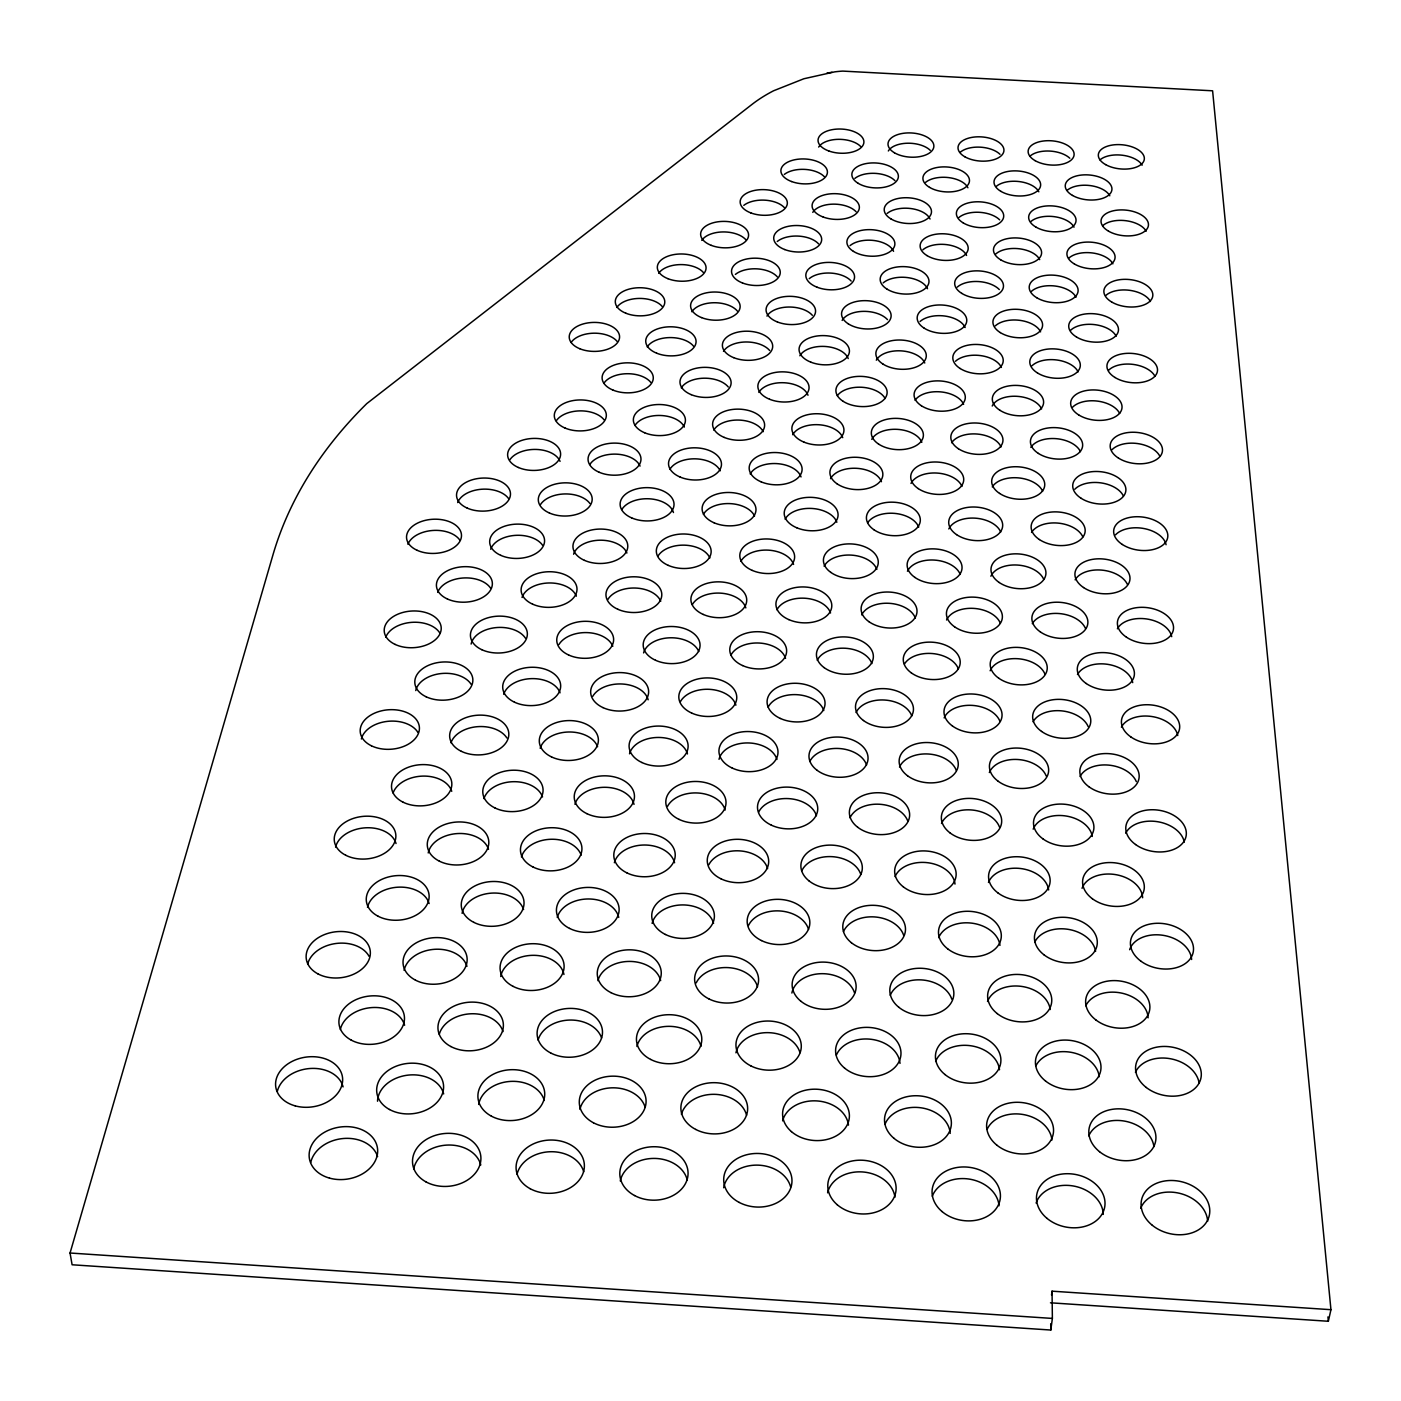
<?xml version="1.0" encoding="UTF-8"?>
<svg xmlns="http://www.w3.org/2000/svg" width="1401" height="1401" viewBox="0 0 1401 1401"><rect width="100%" height="100%" fill="white"/><g stroke="black" fill="none" stroke-linecap="round" stroke-linejoin="round"><path stroke-width="1.5" d="M1051.521 1295.049L1052.046 1291.179L1330.95 1309.69L1328.341 1321.266L1050.47 1302.807M1330.95 1309.69L1212.601 90.802L842.772 71.101A64.639 33.449 2.8 0 0 834.646 71.871L803.876 78.754L773.597 90.767A186.315 98.963 3.4 0 0 752.162 104.287L366.764 403.611A693.39 447.567 5 0 0 272.915 555.024L70.05 1253.019L72.099 1264.77L1050.803 1330.039L1052.379 1318.429L1052.046 1291.179M826.87 73.185L832.019 72.239M70.05 1253.019L1052.379 1318.429M1327.938 1316.905L1328.341 1321.266M1050.732 1323.752L1050.803 1330.039M987.53 1001.47A32.135 23.554 8.1 0 1 1021.101 986.339A32.135 23.554 8.1 0 1 1050.207 1009.526M1034.884 941.84A31.523 22.591 8.6 0 1 1068.087 929.318A31.523 22.591 8.6 0 1 1095.582 951.437M1082.045 888.322A30.962 21.68 9.1 0 1 1115.143 874.539A30.962 21.68 9.1 0 1 1142.638 897.761M885.029 1124.215A33.414 25.673 6.6 0 1 920.965 1107.788A33.414 25.673 6.6 0 1 950.193 1133.409M935.623 1061.45A32.748 24.588 7.4 0 1 970.175 1045.671A32.748 24.588 7.4 0 1 999.508 1069.786M987.162 1129.241A33.554 25.638 9.2 0 1 1022.975 1114.478A33.554 25.638 9.2 0 1 1051.958 1140.029M827.606 1192.811A34.097 26.829 5.5 0 1 862.368 1171.937A34.097 26.829 5.5 0 1 894.959 1197.225M1035.899 1065.863A32.906 24.535 9.7 0 1 1070.854 1052.274A32.906 24.535 9.7 0 1 1099.242 1076.756M1125.703 833.192A30.419 20.84 9.4 0 1 1157.244 821.651A30.419 20.84 9.4 0 1 1184.3 842.176M1135.423 1072.273A33.099 24.465 11.9 0 1 1169.94 1058.648A33.099 24.465 11.9 0 1 1199.133 1083.183M1129.626 949.703A31.698 22.539 10.5 0 1 1163.163 935.325A31.698 22.539 10.5 0 1 1191.621 959.492M1085.775 1005.778A32.293 23.502 10.2 0 1 1120.818 992.941A32.293 23.502 10.2 0 1 1148.12 1017.827M1088.787 1135.843A33.729 25.551 11.7 0 1 1124.11 1121.028A33.729 25.551 11.7 0 1 1153.916 1146.648M1140.712 1208.222A34.64 26.619 13.8 0 1 1177.681 1192.899A34.64 26.619 13.8 0 1 1207.662 1221.252M932.295 1196.226A34.219 26.794 8.4 0 1 968.756 1179.012A34.219 26.794 8.4 0 1 999.036 1205.806M1036.11 1203.039A34.412 26.724 11.2 0 1 1073.113 1185.947A34.412 26.724 11.2 0 1 1103.287 1214.404M620.275 1180.955A34.009 26.724 -0.6 0 1 653.514 1158.417A34.009 26.724 -0.6 0 1 687.296 1180.167M681.411 1114.268A33.274 25.621 1.2 0 1 714.212 1094.321A33.274 25.621 1.2 0 1 746.575 1115.214M636.93 1046.459A32.573 24.517 0.1 0 1 668.89 1026.338A32.573 24.517 0.1 0 1 700.99 1046.354M696.209 982.889A31.89 23.537 1.5 0 1 728.52 967.636A31.89 23.537 1.5 0 1 757.538 986.812M579.944 1109.364A33.291 25.551 -1.5 0 1 611.659 1087.841A33.291 25.551 -1.5 0 1 645.09 1107.035M843.472 931.612A31.312 22.644 4.6 0 1 874.382 916.919A31.312 22.644 4.6 0 1 903.715 935.43M791.88 993.046A31.925 23.572 3.7 0 1 822.159 973.677A31.925 23.572 3.7 0 1 854.575 992.994M895.064 876.588A30.734 21.751 5.5 0 1 927.76 862.718A30.734 21.751 5.5 0 1 955.009 884.084M735.945 1052.834A32.591 24.57 2.5 0 1 767.24 1032.642A32.591 24.57 2.5 0 1 799.989 1052.729M890.248 995.27A32.013 23.589 5.9 0 1 921.543 979.912A32.013 23.589 5.9 0 1 951.804 999.193M938.688 937.637A31.4 22.626 6.7 0 1 971.839 923.154A31.4 22.626 6.7 0 1 999.964 945.395M836.379 1055.076A32.643 24.588 5 0 1 871.457 1039.332A32.643 24.588 5 0 1 900.002 1063.394M988.476 882.455A30.822 21.733 7.3 0 1 1020.699 868.532A30.822 21.733 7.3 0 1 1048.649 889.968M723.669 1187.75A34.027 26.794 2.4 0 1 756.172 1165.124A34.027 26.794 2.4 0 1 790.654 1186.945M782.634 1120.853A33.309 25.673 3.9 0 1 816.958 1100.923A33.309 25.673 3.9 0 1 848.481 1125.126M948.81 528.93A26.987 16.742 5 0 1 974.956 518.142A26.987 16.742 5 0 1 1000.717 532.012M990.892 576.231A27.495 17.337 5.8 0 1 1017.284 565.041A27.495 17.337 5.8 0 1 1043.763 579.401M1031.556 532.45A27.057 16.742 6.2 0 1 1057.79 523.081A27.057 16.742 6.2 0 1 1082.85 536.898M1074.812 489.229A26.619 16.164 6.6 0 1 1100.871 482.872A26.619 16.164 6.6 0 1 1123.392 495.989M740.936 561.258A27.355 17.32 2.1 0 1 768.466 550.155A27.355 17.32 2.1 0 1 793.579 564.41M824.121 566.249A27.39 17.337 3.3 0 1 851.283 555.111A27.39 17.337 3.3 0 1 876.833 569.401M692.304 604.654A27.845 17.933 1.3 0 1 720.552 593.148A27.845 17.933 1.3 0 1 745.84 607.894M907.445 571.24A27.425 17.355 4.6 0 1 934.222 560.067A27.425 17.355 4.6 0 1 960.228 574.392M1115.546 534.814A27.144 16.724 7.3 0 1 1144.284 528.597A27.144 16.724 7.3 0 1 1166.07 544.726M946.568 619.995A27.967 17.985 5.3 0 1 973.642 608.384A27.967 17.985 5.3 0 1 1000.349 623.235M1075.127 579.839A27.582 17.32 7 0 1 1101.676 570.102A27.582 17.32 7 0 1 1127.402 584.41M776.925 609.768A27.862 17.968 2.7 0 1 804.787 598.227A27.862 17.968 2.7 0 1 830.548 612.99M861.685 614.881A27.897 17.985 4 0 1 889.145 603.306A27.897 17.985 4 0 1 915.378 618.121M607.806 599.558A27.845 17.898 0 0 1 635.231 588.035A27.845 17.898 0 0 1 660.747 601.274M522.03 597.474A27.862 17.845 -1.3 0 1 548.824 582.974A27.862 17.845 -1.3 0 1 576.336 596.178M558.911 644.565A28.37 18.528 -0.8 0 1 587.054 632.604A28.37 18.528 -0.8 0 1 612.797 646.299M1032.292 623.673A28.055 17.968 6.6 0 1 1059.489 613.568A28.055 17.968 6.6 0 1 1085.442 628.366M871.772 439.354A26.006 15.621 3.7 0 1 897.34 429.354A26.006 15.621 3.7 0 1 921.84 442.296M713.792 430.089A25.954 15.604 1.6 0 1 738.922 420.072A25.954 15.604 1.6 0 1 763.177 431.683M992.223 406.01A25.656 15.113 5.2 0 1 1016.881 396.308A25.656 15.113 5.2 0 1 1041.591 408.899M915.046 400.266A25.603 15.113 4.2 0 1 940.421 391.86A25.603 15.113 4.2 0 1 963.608 404.346M750.2 473.941A26.409 16.147 2.1 0 1 776.749 463.608A26.409 16.147 2.1 0 1 801.039 476.935M830.548 478.687A26.444 16.164 3.3 0 1 856.747 468.319A26.444 16.164 3.3 0 1 881.457 481.699M703.425 514.325A26.864 16.707 1.5 0 1 729.466 503.589A26.864 16.707 1.5 0 1 754.544 515.988M792.721 434.713A25.971 15.621 2.7 0 1 818.639 424.731A25.971 15.621 2.7 0 1 842.737 437.655M911 483.433A26.479 16.182 4.4 0 1 936.849 473.048A26.479 16.182 4.4 0 1 961.979 486.445M785.103 519.193A26.882 16.724 2.7 0 1 811.95 508.458A26.882 16.724 2.7 0 1 836.852 522.258M867.674 522.713A26.917 16.742 3.9 0 1 894.556 513.379A26.917 16.742 3.9 0 1 918.723 527.126M992.276 486.9A26.549 16.164 5.5 0 1 1018.229 477.864A26.549 16.164 5.5 0 1 1042.624 491.208M1112.026 449.703A26.216 15.604 6.9 0 1 1137.542 443.557A26.216 15.604 6.9 0 1 1159.87 456.271M1030.856 447.409A26.129 15.621 5.8 0 1 1056.231 438.671A26.129 15.621 5.8 0 1 1080.416 451.612M629.522 753.808A29.439 20.034 0.2 0 1 658.488 737.451A29.439 20.034 0.2 0 1 687.453 753.931M540.173 748.292A29.456 19.964 -1.3 0 1 568.386 732.005A29.456 19.964 -1.3 0 1 597.597 746.733M415.747 690.57A28.983 19.106 -3.2 0 1 440.877 673.583A28.983 19.106 -3.2 0 1 471.156 684.336M471.121 644.057A28.405 18.458 -2.2 0 1 495.446 627.666A28.405 18.458 -2.2 0 1 525.375 638.068M503.695 694.266A28.931 19.194 -1.8 0 1 531.609 678.627A28.931 19.194 -1.8 0 1 560.067 692.812M393.086 792.966A30.139 20.612 -4.1 0 1 422.752 776.101A30.139 20.612 -4.1 0 1 451.735 791.32M361.37 739.01A29.579 19.789 -4.3 0 1 387.341 721.375A29.579 19.789 -4.3 0 1 417.988 732.513M483.94 798.623A30.069 20.7 -2.5 0 1 513.046 781.705A30.069 20.7 -2.5 0 1 542.537 796.959M809.831 761.479A29.491 20.104 3.5 0 1 839.111 748.502A29.491 20.104 3.5 0 1 866.571 764.981M450.964 742.793A29.509 19.894 -2.9 0 1 477.146 726.699A29.509 19.894 -2.9 0 1 506.882 737.977M667.454 806.451A30.016 20.84 0.9 0 1 698.031 793.001A30.016 20.84 0.9 0 1 725.158 810.041M719.028 759.324A29.456 20.069 1.8 0 1 747.451 742.933A29.456 20.069 1.8 0 1 776.925 759.447M574.953 804.279A30.034 20.787 -0.8 0 1 604.812 787.292A30.034 20.787 -0.8 0 1 634.023 804.367M521.452 856.904A30.647 21.575 -2 0 1 550.908 839.269A30.647 21.575 -2 0 1 581.187 855.135M428.216 852.946A30.717 21.488 -3.8 0 1 457.426 833.56A30.717 21.488 -3.8 0 1 488.529 849.321M758.659 812.107A30.034 20.875 2.6 0 1 788.781 798.623A30.034 20.875 2.6 0 1 816.468 815.715M708.731 864.925A30.629 21.698 1.7 0 1 739.693 850.88A30.629 21.698 1.7 0 1 767.625 868.602M990.139 670.764A28.528 18.651 6.2 0 1 1017.511 658.698A28.528 18.651 6.2 0 1 1044.971 674.109M904.433 664.021A28.44 18.651 4.8 0 1 932.628 653.567A28.44 18.651 4.8 0 1 958.354 668.837M643.584 652.919A28.353 18.581 0.6 0 1 670.168 637.788A28.353 18.581 0.6 0 1 698.801 651.535M730.989 655.02A28.37 18.616 2 0 1 759.587 643.059A28.37 18.616 2 0 1 785.558 658.347M856.064 712.531A28.948 19.351 4.2 0 1 884.591 700.027A28.948 19.351 4.2 0 1 911.788 715.929M899.512 767.012A29.544 20.104 5.1 0 1 928.373 754.001A29.544 20.104 5.1 0 1 956.34 770.515M817.238 660.274A28.388 18.651 3.4 0 1 845.416 648.26A28.388 18.651 3.4 0 1 871.895 663.584M680.343 701.761A28.896 19.316 1.1 0 1 709.712 689.345A28.896 19.316 1.1 0 1 735.893 705.176M944.134 717.907A29.018 19.351 5.7 0 1 972.241 705.386A29.018 19.351 5.7 0 1 999.946 721.322M768.133 707.137A28.913 19.334 2.6 0 1 797.081 694.686A28.913 19.334 2.6 0 1 823.77 710.552M385.748 637.245A28.458 18.388 -3.5 0 1 411.351 622.377A28.458 18.388 -3.5 0 1 439.739 632.867M592.693 696.402A28.896 19.264 -0.4 0 1 622.482 684.021A28.896 19.264 -0.4 0 1 648.155 699.8M517.057 1174.196A34.062 26.619 -3.5 0 1 549.928 1151.745A34.062 26.619 -3.5 0 1 583.709 1171.726M377.517 1101.221A33.466 25.271 -6.5 0 1 408.181 1075.11A33.466 25.271 -6.5 0 1 443.662 1093.953M1117.385 628.804A28.143 17.95 7.9 0 1 1146.683 618.962A28.143 17.95 7.9 0 1 1171.709 636.667M478.687 1104.443A33.344 25.428 -4.1 0 1 510.384 1081.414A33.344 25.428 -4.1 0 1 544.288 1100.486M277.328 1091.361A33.606 25.095 -8.7 0 1 310.164 1068.49A33.606 25.095 -8.7 0 1 343.087 1086.913M413.645 1169.152A34.167 26.461 -6.2 0 1 446.534 1145.107A34.167 26.461 -6.2 0 1 480.788 1164.967M1121.395 727.154A29.228 19.316 8.6 0 1 1151.762 716.506A29.228 19.316 8.6 0 1 1177.768 735.543M1033.097 721.76A29.123 19.334 7.1 0 1 1061.293 710.832A29.123 19.334 7.1 0 1 1088.244 726.734M1080.048 776.487A29.754 20.069 8.2 0 1 1108.594 765.104A29.754 20.069 8.2 0 1 1136.334 781.618M1077.492 674.529A28.633 18.616 7.6 0 1 1107.473 664.302A28.633 18.616 7.6 0 1 1132.708 682.637M941.525 823.49A30.157 20.892 6.1 0 1 970.735 809.901A30.157 20.892 6.1 0 1 999.508 827.08M989.334 772.546A29.631 20.104 6.7 0 1 1017.756 759.5A29.631 20.104 6.7 0 1 1046.267 776.066M1033.185 829.182A30.279 20.875 7.8 0 1 1064.567 815.802A30.279 20.875 7.8 0 1 1092.272 836.45M748.414 925.606A31.26 22.609 2.6 0 1 779.814 910.948A31.26 22.609 2.6 0 1 808.552 929.406M801.81 870.757A30.664 21.733 3.6 0 1 832.317 856.676A30.664 21.733 3.6 0 1 860.809 874.452M850.022 817.799A30.086 20.892 4.4 0 1 879.688 804.262A30.086 20.892 4.4 0 1 907.901 821.389M557.265 917.41A31.26 22.504 -1.5 0 1 588.438 898.969A31.26 22.504 -1.5 0 1 618.734 917.41M462.102 913.347A31.312 22.398 -3.4 0 1 491.646 893.12A31.312 22.398 -3.4 0 1 523.571 909.529M614.356 862.736A30.612 21.645 -0.2 0 1 644.548 845.013A30.612 21.645 -0.2 0 1 674.582 862.771M652.113 923.399A31.242 22.574 0.5 0 1 682.69 904.923A31.242 22.574 0.5 0 1 713.564 923.399M597.929 980.665A31.89 23.484 -0.7 0 1 629.469 961.419A31.89 23.484 -0.7 0 1 660.659 980.63M538.089 1040.102A32.591 24.43 -2.3 0 1 569.279 1020.068A32.591 24.43 -2.3 0 1 601.589 1037.931M335.575 847.132A30.804 21.365 -5.4 0 1 365.416 827.816A30.804 21.365 -5.4 0 1 396.028 843.525M367.5 907.358A31.4 22.276 -5.2 0 1 397.726 887.201A31.4 22.276 -5.2 0 1 429.126 903.557M404.101 970.35A32.013 23.274 -4.9 0 1 434.678 949.3A32.013 23.274 -4.9 0 1 466.953 966.34M307.66 964.203A32.135 23.116 -6.8 0 1 336.135 943.468A32.135 23.116 -6.8 0 1 369.128 956.41M340.338 1029.49A32.783 24.167 -6.7 0 1 372.018 1007.564A32.783 24.167 -6.7 0 1 404.609 1025.269M500.735 976.515A31.943 23.379 -2.9 0 1 531.995 955.342A31.943 23.379 -2.9 0 1 563.955 974.466M310.759 1162.392A34.325 26.269 -8.7 0 1 343.315 1138.505A34.325 26.269 -8.7 0 1 377.605 1156.578M439.266 1034.271A32.678 24.307 -4.6 0 1 470.911 1013.781A32.678 24.307 -4.6 0 1 503.012 1031.591M603.831 383.349A25.533 15.043 0.2 0 1 626.772 373.717A25.533 15.043 0.2 0 1 650.852 382.473M681.289 387.867A25.516 15.061 1.2 0 1 703.915 378.2A25.516 15.061 1.2 0 1 728.257 386.974M758.852 392.403A25.533 15.096 2.2 0 1 784.49 382.771A25.533 15.096 2.2 0 1 808.009 395.257M1072.693 407.078A25.726 15.113 6.2 0 1 1097.894 401.159A25.726 15.113 6.2 0 1 1119.662 413.453M951.629 442.751A26.059 15.639 4.8 0 1 977.285 434.047A26.059 15.639 4.8 0 1 1001.067 446.954M634.968 425.449A25.954 15.569 0.6 0 1 660.449 415.484A25.954 15.569 0.6 0 1 684.336 427.06M556.267 420.825A25.971 15.516 -0.5 0 1 579.804 410.878A25.971 15.516 -0.5 0 1 604.111 419.897M589.874 464.467A26.409 16.076 -0.1 0 1 615.967 454.134A26.409 16.076 -0.1 0 1 640.064 466.095M509.894 459.738A26.426 16.041 -1.2 0 1 536.338 449.441A26.426 16.041 -1.2 0 1 560.05 461.367M669.976 469.195A26.409 16.129 1 0 1 695.737 458.845A26.409 16.129 1 0 1 720.202 470.824M621.869 509.474A26.864 16.672 0.3 0 1 649.434 498.809A26.864 16.672 0.3 0 1 673.461 512.538M540.436 504.623A26.882 16.619 -0.8 0 1 564.866 493.94A26.882 16.619 -0.8 0 1 589.961 503.554M573.604 554.218A27.355 17.25 -0.4 0 1 599.646 540.208A27.355 17.25 -0.4 0 1 626.912 553.01M657.875 556.285A27.337 17.285 0.8 0 1 684.599 545.164A27.337 17.285 0.8 0 1 709.887 557.966M457.689 502.574A26.917 16.567 -1.9 0 1 481.559 489.247A26.917 16.567 -1.9 0 1 508.703 498.738M490.7 549.245A27.372 17.18 -1.6 0 1 514.815 535.41A27.372 17.18 -1.6 0 1 542.572 545.234M437.707 592.378A27.897 17.775 -2.5 0 1 462.558 578.035A27.897 17.775 -2.5 0 1 490.613 588.192M407.919 544.288A27.425 17.11 -2.8 0 1 432.489 530.489A27.425 17.11 -2.8 0 1 459.948 540.278M837.29 395.73A25.568 15.113 3.2 0 1 861.843 387.271A25.568 15.113 3.2 0 1 885.152 398.514M1108.716 370.144A25.341 14.605 6.5 0 1 1133.409 364.435A25.341 14.605 6.5 0 1 1155.002 376.361M1032.047 365.714A25.271 14.623 5.5 0 1 1056.932 360.004A25.271 14.623 5.5 0 1 1078.14 371.895M1070.714 330.198A24.885 14.15 5.9 0 1 1095.109 324.682A24.885 14.15 5.9 0 1 1116.159 336.222M1105.634 295.629A24.535 13.695 6.1 0 1 1129.556 290.305A24.535 13.695 6.1 0 1 1150.431 301.513M1031.381 291.39A24.465 13.712 5.3 0 1 1055.496 286.067A24.465 13.712 5.3 0 1 1076.021 297.24M1068.858 258.117A24.115 13.292 5.6 0 1 1092.5 252.968A24.115 13.292 5.6 0 1 1112.884 263.826M995.813 253.949A24.045 13.292 4.8 0 1 1019.648 248.818A24.045 13.292 4.8 0 1 1039.682 259.64M957.233 287.135A24.412 13.712 4.4 0 1 999.298 289.552M995.323 325.855A24.833 14.168 5 0 1 1019.91 320.356A24.833 14.168 5 0 1 1040.593 331.862M955.482 361.265A25.2 14.623 4.6 0 1 980.577 355.591A25.2 14.623 4.6 0 1 1001.4 367.447M876.308 360.197A25.165 14.623 3.6 0 1 901.036 350.863A25.165 14.623 3.6 0 1 924.765 362.999M920.037 321.512A24.78 14.168 4.1 0 1 944.817 316.031A24.78 14.168 4.1 0 1 965.131 327.519M799.848 355.766A25.13 14.605 2.7 0 1 824.891 346.45A25.13 14.605 2.7 0 1 848.218 358.568M842.141 320.426A24.745 14.15 3.2 0 1 863.384 311.355A24.745 14.15 3.2 0 1 887.498 319.638M766.96 316.101A24.71 14.133 2.2 0 1 788.5 307.029A24.71 14.133 2.2 0 1 812.352 315.313M723.494 351.336A25.113 14.588 1.7 0 1 745.577 341.984A25.113 14.588 1.7 0 1 769.657 350.495M691.866 311.758A24.71 14.115 1.3 0 1 713.722 302.739A24.71 14.115 1.3 0 1 737.311 310.987M735.385 274.421A24.307 13.677 1.8 0 1 777.275 276.82M809.235 278.659A24.325 13.695 2.7 0 1 851.178 281.058M883.19 282.897A24.36 13.712 3.6 0 1 907.673 277.608A24.36 13.712 3.6 0 1 927.497 288.729M922.874 249.798A24.01 13.292 3.9 0 1 946.866 244.667A24.01 13.292 3.9 0 1 966.567 255.472M850.022 245.648A23.975 13.292 3.1 0 1 874.206 240.534A23.975 13.292 3.1 0 1 893.558 251.322M777.257 241.497A23.94 13.274 2.3 0 1 818.534 243.844M701.778 240.394A23.94 13.257 1.5 0 1 722.934 231.936A23.94 13.257 1.5 0 1 745.822 239.711M743.808 205.352A23.572 12.854 1.9 0 1 784.42 207.663M812.79 212.357A23.589 12.872 2.7 0 1 833.175 204.143A23.589 12.872 2.7 0 1 856.081 211.726M887.096 213.477A23.624 12.889 3.5 0 1 910.825 208.539A23.624 12.889 3.5 0 1 930.054 219.011M958.879 217.54A23.659 12.889 4.3 0 1 999.649 219.852M1030.768 221.621A23.712 12.889 5.1 0 1 1054.13 216.647A23.712 12.889 5.1 0 1 1074.024 227.172M647.227 346.905A25.113 14.57 0.8 0 1 669.625 337.588A25.113 14.57 0.8 0 1 693.46 346.082M571.083 342.492A25.113 14.535 -0.2 0 1 593.796 333.193A25.113 14.535 -0.2 0 1 617.351 341.669M616.878 307.432A24.71 14.08 0.4 0 1 639.049 298.431A24.71 14.08 0.4 0 1 662.375 306.661M658.715 273.318A24.307 13.66 1 0 1 680.361 264.596A24.307 13.66 1 0 1 703.477 272.6M784.297 174.442A23.222 12.486 2.3 0 1 824.331 176.701M818.674 147.052A22.889 12.119 2.7 0 1 838.446 139.329A22.889 12.119 2.7 0 1 860.669 146.492M854.873 178.417A23.239 12.486 3.1 0 1 894.941 180.676M888.339 150.958A22.906 12.119 3.4 0 1 907.83 143.217A22.906 12.119 3.4 0 1 930.299 150.397M925.536 182.393A23.274 12.504 3.8 0 1 948.81 177.612A23.274 12.504 3.8 0 1 967.916 187.787M960.438 152.096A22.941 12.136 4.1 0 1 999.999 154.303M996.269 186.386A23.327 12.504 4.6 0 1 1019.385 181.587A23.327 12.504 4.6 0 1 1038.824 191.797M1030.173 156.001A22.994 12.136 4.9 0 1 1069.786 158.225M1067.107 190.378A23.379 12.504 5.3 0 1 1090.048 185.562A23.379 12.504 5.3 0 1 1109.802 195.79M1099.995 159.907A23.046 12.119 5.6 0 1 1122.516 155.248A23.046 12.119 5.6 0 1 1142.13 165.195M1102.727 225.701A23.764 12.872 5.8 0 1 1125.931 220.71A23.764 12.872 5.8 0 1 1146.158 231.253M944.939 1074.514A32.853 24.57 7.3 0 0 999.754 1066.669A32.853 24.57 7.3 0 0 959.773 1034.131A32.853 24.57 7.3 0 0 944.939 1074.514M997.232 1013.588A32.241 23.554 8.1 0 0 1050.768 1006.093A32.241 23.554 8.1 0 0 1011.084 974.816A32.241 23.554 8.1 0 0 997.232 1013.588M1044.078 954.887A31.628 22.591 8.6 0 0 1096.405 947.741A31.628 22.591 8.6 0 0 1057.072 917.655A31.628 22.591 8.6 0 0 1044.078 954.887M1092.36 898.724A31.067 21.663 9 0 0 1143.514 891.877A31.067 21.663 9 0 0 1104.496 862.911A31.067 21.663 9 0 0 1092.36 898.724M893.943 1138.295A33.519 25.656 6.5 0 0 950.106 1130.064A33.519 25.656 6.5 0 0 909.774 1096.177A33.519 25.656 6.5 0 0 893.943 1138.295M996.636 1144.967A33.659 25.621 9.1 0 0 1052.501 1136.701A33.659 25.621 9.1 0 0 1011.084 1102.727A33.659 25.621 9.1 0 0 996.636 1144.967M837.115 1204.632A34.219 26.812 5.4 0 0 894.679 1195.981A34.219 26.812 5.4 0 0 854.067 1160.658A34.219 26.812 5.4 0 0 837.115 1204.632M1045.514 1080.994A33.011 24.535 9.6 0 0 1100.065 1073.113A33.011 24.535 9.6 0 0 1059.016 1040.488A33.011 24.535 9.6 0 0 1045.514 1080.994M1135.563 844.523A30.507 20.822 9.3 0 0 1185.614 837.973A30.507 20.822 9.3 0 0 1146.946 810.076A30.507 20.822 9.3 0 0 1135.563 844.523M1146.281 1087.491A33.204 24.447 11.8 0 0 1200.552 1079.593A33.204 24.447 11.8 0 0 1158.434 1046.862A33.204 24.447 11.8 0 0 1146.281 1087.491M1140.694 961.016A31.803 22.521 10.4 0 0 1192.776 953.818A31.803 22.521 10.4 0 0 1152.463 923.644A31.803 22.521 10.4 0 0 1140.694 961.016M1095.792 1019.875A32.398 23.502 10.1 0 0 1149.065 1012.363A32.398 23.502 10.1 0 0 1108.366 980.998A32.398 23.502 10.1 0 0 1095.792 1019.875M1099.505 1151.675A33.852 25.551 11.6 0 0 1155.089 1143.374A33.852 25.551 11.6 0 0 1112.569 1109.277A33.852 25.551 11.6 0 0 1099.505 1151.675M941.997 1211.515A34.342 26.794 8.4 0 0 999.246 1202.846A34.342 26.794 8.4 0 0 957.496 1167.418A34.342 26.794 8.4 0 0 941.997 1211.515M1152.358 1225.332A34.762 26.619 13.7 0 0 1209.01 1216.593A34.762 26.619 13.7 0 0 1164.949 1180.955A34.762 26.619 13.7 0 0 1152.358 1225.332M1047.072 1218.415A34.535 26.724 11.1 0 0 1104.041 1209.711A34.535 26.724 11.1 0 0 1061.117 1174.178A34.535 26.724 11.1 0 0 1047.072 1218.415M634.565 1195.543A34.132 26.724 -0.6 0 0 687.961 1175.457A34.132 26.724 -0.6 0 0 639.276 1149.38A34.132 26.724 -0.6 0 0 634.565 1195.543M695.702 1129.434A33.396 25.621 1.2 0 0 747.574 1110.24A33.396 25.621 1.2 0 0 699.467 1085.197A33.396 25.621 1.2 0 0 695.702 1129.434M708.906 998.895A31.995 23.537 1.5 0 0 758.536 981.348A31.995 23.537 1.5 0 0 712.373 958.249A31.995 23.537 1.5 0 0 708.906 998.895M650.659 1059.436A32.678 24.517 0.1 0 0 701.708 1041.118A32.678 24.517 0.1 0 0 654.985 1017.108A32.678 24.517 0.1 0 0 650.659 1059.436M593.446 1122.779A33.414 25.533 -1.5 0 0 645.949 1103.655A33.414 25.533 -1.5 0 0 598.665 1078.665A33.414 25.533 -1.5 0 0 593.446 1122.779M851.37 942.698A31.417 22.626 4.6 0 0 904.205 935.588A31.417 22.626 4.6 0 0 866.816 905.676A31.417 22.626 4.6 0 0 851.37 942.698M800.636 1001.032A32.03 23.572 3.7 0 0 854.698 993.589A32.03 23.572 3.7 0 0 817.046 962.487A32.03 23.572 3.7 0 0 800.636 1001.032M903.347 886.868A30.822 21.733 5.4 0 0 954.992 880.073A30.822 21.733 5.4 0 0 917.848 851.265A30.822 21.733 5.4 0 0 903.347 886.868M750.831 1065.881A32.696 24.57 2.5 0 0 801.249 1047.51A32.696 24.57 2.5 0 0 753.773 1023.43A32.696 24.57 2.5 0 0 750.831 1065.881M898.847 1007.301A32.118 23.572 5.9 0 0 952.645 999.841A32.118 23.572 5.9 0 0 913.977 968.651A32.118 23.572 5.9 0 0 898.847 1007.301M947.636 948.792A31.505 22.609 6.6 0 0 1000.226 941.647A31.505 22.609 6.6 0 0 961.857 911.648A31.505 22.609 6.6 0 0 947.636 948.792M844.54 1068.052A32.748 24.588 5 0 0 899.635 1060.224A32.748 24.588 5 0 0 860.704 1027.774A32.748 24.588 5 0 0 844.54 1068.052M997.775 892.787A30.927 21.715 7.3 0 0 1049.174 885.975A30.927 21.715 7.3 0 0 1011.102 857.079A30.927 21.715 7.3 0 0 997.775 892.787M739.203 1202.426A34.149 26.794 2.4 0 0 791.933 1182.269A34.149 26.794 2.4 0 0 742.407 1156.105A34.149 26.794 2.4 0 0 739.203 1202.426M791.442 1131.623A33.431 25.656 3.9 0 0 847.885 1123.427A33.431 25.656 3.9 0 0 808.657 1089.628A33.431 25.656 3.9 0 0 791.442 1131.623M956.568 534.622A27.057 16.724 5 0 0 1001.75 529.613A27.057 16.724 5 0 0 968.774 507.25A27.057 16.724 5 0 0 956.568 534.622M1122.341 544.481A27.232 16.689 7.3 0 0 1167.156 539.455A27.232 16.689 7.3 0 0 1132.726 516.969A27.232 16.689 7.3 0 0 1122.341 544.481M999.176 582.483A27.582 17.32 5.8 0 0 1045.076 577.265A27.582 17.32 5.8 0 0 1011.119 554.095A27.582 17.32 5.8 0 0 999.176 582.483M1039.384 539.543A27.127 16.707 6.2 0 0 1084.392 534.517A27.127 16.707 6.2 0 0 1050.68 512.118A27.127 16.707 6.2 0 0 1039.384 539.543M1118.523 458.127A26.286 15.586 6.8 0 0 1161.832 453.486A26.286 15.586 6.8 0 0 1128.628 432.471A26.286 15.586 6.8 0 0 1118.523 458.127M1081.029 498.231A26.707 16.129 6.5 0 0 1125.178 493.397A26.707 16.129 6.5 0 0 1091.694 471.717A26.707 16.129 6.5 0 0 1081.029 498.231M752.267 570.417A27.425 17.285 2.1 0 0 794.595 557.773A27.425 17.285 2.1 0 0 754.806 540.558A27.425 17.285 2.1 0 0 752.267 570.417M830.811 572.396A27.46 17.32 3.3 0 0 877.096 567.195A27.46 17.32 3.3 0 0 844.628 544.148A27.46 17.32 3.3 0 0 830.811 572.396M703.302 614.461A27.915 17.915 1.3 0 0 746.663 601.327A27.915 17.915 1.3 0 0 706.454 583.534A27.915 17.915 1.3 0 0 703.302 614.461M914.923 577.44A27.512 17.32 4.5 0 0 961.016 572.221A27.512 17.32 4.5 0 0 927.812 549.122A27.512 17.32 4.5 0 0 914.923 577.44M954.571 626.79A28.038 17.95 5.3 0 0 1001.417 621.344A28.038 17.95 5.3 0 0 967.233 597.386A28.038 17.95 5.3 0 0 954.571 626.79M1083.551 587.544A27.67 17.302 7 0 0 1129.259 582.308A27.67 17.302 7 0 0 1094.566 559.069A27.67 17.302 7 0 0 1083.551 587.544M788.851 619.627A27.95 17.933 2.7 0 0 831.774 606.458A27.95 17.933 2.7 0 0 791.005 588.613A27.95 17.933 2.7 0 0 788.851 619.627M868.848 621.624A27.985 17.95 4 0 0 915.886 616.195A27.985 17.95 4 0 0 882.472 592.29A27.985 17.95 4 0 0 868.848 621.624M617.876 609.295A27.915 17.863 0 0 0 661.692 596.213A27.915 17.863 0 0 0 622.044 578.473A27.915 17.863 0 0 0 617.876 609.295M532.59 604.146A27.95 17.81 -1.2 0 0 576.844 591.099A27.95 17.81 -1.2 0 0 537.774 573.394A27.95 17.81 -1.2 0 0 532.59 604.146M568.613 654.985A28.458 18.511 -0.8 0 0 613.498 641.395A28.458 18.511 -0.8 0 0 573.447 623.042A28.458 18.511 -0.8 0 0 568.613 654.985M1040.435 631.974A28.125 17.95 6.6 0 0 1087.071 626.51A28.125 17.95 6.6 0 0 1052.116 602.483A28.125 17.95 6.6 0 0 1040.435 631.974M878.532 444.029A26.076 15.604 3.7 0 0 922.348 439.441A26.076 15.604 3.7 0 0 891.159 418.584A26.076 15.604 3.7 0 0 878.532 444.029M724.247 437.427A26.024 15.569 1.6 0 0 764.578 426.132A26.024 15.569 1.6 0 0 726.996 410.563A26.024 15.569 1.6 0 0 724.247 437.427M999.964 410.318A25.726 15.096 5.2 0 0 1042.799 405.87A25.726 15.096 5.2 0 0 1011.137 385.608A25.726 15.096 5.2 0 0 999.964 410.318M921.368 405.73A25.673 15.096 4.2 0 0 964.361 401.299A25.673 15.096 4.2 0 0 933.346 381.09A25.673 15.096 4.2 0 0 921.368 405.73M761.216 481.874A26.479 16.129 2.1 0 0 802.072 470.123A26.479 16.129 2.1 0 0 763.598 454.029A26.479 16.129 2.1 0 0 761.216 481.874M837.045 483.8A26.514 16.147 3.2 0 0 881.719 479.019A26.514 16.147 3.2 0 0 850.337 457.497A26.514 16.147 3.2 0 0 837.045 483.8M714.142 522.818A26.934 16.672 1.5 0 0 755.927 510.665A26.934 16.672 1.5 0 0 717.084 494.028A26.934 16.672 1.5 0 0 714.142 522.818M803.981 442.121A26.041 15.586 2.7 0 0 843.927 430.79A26.041 15.586 2.7 0 0 805.838 415.169A26.041 15.586 2.7 0 0 803.981 442.121M918.25 488.599A26.566 16.147 4.4 0 0 962.75 483.8A26.566 16.147 4.4 0 0 930.667 462.225A26.566 16.147 4.4 0 0 918.25 488.599M796.679 527.739A26.969 16.707 2.7 0 0 838.061 515.533A26.969 16.707 2.7 0 0 798.675 498.879A26.969 16.707 2.7 0 0 796.679 527.739M873.856 529.701A27.004 16.724 3.8 0 0 919.231 524.71A27.004 16.724 3.8 0 0 886.973 502.416A27.004 16.724 3.8 0 0 873.856 529.701M999.578 493.415A26.619 16.147 5.4 0 0 1043.903 488.599A26.619 16.147 5.4 0 0 1011.119 466.971A26.619 16.147 5.4 0 0 999.578 493.415M1038.404 453.434A26.199 15.604 5.8 0 0 1081.887 448.793A26.199 15.604 5.8 0 0 1049.349 427.83A26.199 15.604 5.8 0 0 1038.404 453.434M641.833 762.494A29.526 20.017 0.3 0 0 688.031 747.731A29.526 20.017 0.3 0 0 645.914 727.96A29.526 20.017 0.3 0 0 641.833 762.494M514.482 702.181A29.018 19.176 -1.8 0 0 560.505 688.066A29.018 19.176 -1.8 0 0 520.051 669.083A29.018 19.176 -1.8 0 0 514.482 702.181M551.539 756.925A29.561 19.947 -1.3 0 0 598.245 742.197A29.561 19.947 -1.3 0 0 556.757 722.478A29.561 19.947 -1.3 0 0 551.539 756.925M426.114 696.77A29.071 19.089 -3.2 0 0 472.61 682.69A29.071 19.089 -3.2 0 0 432.769 663.759A29.071 19.089 -3.2 0 0 426.114 696.77M481.804 649.696A28.493 18.441 -2.1 0 0 527.161 636.159A28.493 18.441 -2.1 0 0 487.688 617.859A28.493 18.441 -2.1 0 0 481.804 649.696M403.12 802.213A30.227 20.595 -4.1 0 0 451.56 786.942A30.227 20.595 -4.1 0 0 410.318 766.575A30.227 20.595 -4.1 0 0 403.12 802.213M371.405 745.787A29.666 19.772 -4.3 0 0 419.109 731.164A29.666 19.772 -4.3 0 0 378.865 711.55A29.666 19.772 -4.3 0 0 371.405 745.787M494.938 807.939A30.157 20.682 -2.5 0 0 542.87 792.616A30.157 20.682 -2.5 0 0 500.963 772.196A30.157 20.682 -2.5 0 0 494.938 807.939M816.888 770.147A29.579 20.087 3.5 0 0 866.764 763.965A29.579 20.087 3.5 0 0 831.896 737.346A29.579 20.087 3.5 0 0 816.888 770.147M461.402 751.356A29.596 19.859 -2.8 0 0 508.598 736.681A29.596 19.859 -2.8 0 0 467.741 717.014A29.596 19.859 -2.8 0 0 461.402 751.356M679.047 819.392A30.121 20.822 0.9 0 0 725.946 803.981A30.121 20.822 0.9 0 0 682.725 783.457A30.121 20.822 0.9 0 0 679.047 819.392M721.06 878.847A30.717 21.68 1.7 0 0 768.641 862.753A30.717 21.68 1.7 0 0 724.247 841.388A30.717 21.68 1.7 0 0 721.06 878.847M732.268 768.081A29.544 20.052 1.9 0 0 777.958 753.265A29.544 20.052 1.9 0 0 735.21 733.441A29.544 20.052 1.9 0 0 732.268 768.081M586.914 813.666A30.121 20.77 -0.8 0 0 634.338 798.307A30.121 20.77 -0.8 0 0 591.765 777.818A30.121 20.77 -0.8 0 0 586.914 813.666M533.098 867.044A30.752 21.558 -2 0 0 581.765 851.037A30.752 21.558 -2 0 0 538.737 829.795A30.752 21.558 -2 0 0 533.098 867.044M439.354 861.16A30.804 21.47 -3.7 0 0 488.564 845.206A30.804 21.47 -3.7 0 0 446.201 824.016A30.804 21.47 -3.7 0 0 439.354 861.16M771.338 825.154A30.139 20.857 2.6 0 0 817.711 809.69A30.139 20.857 2.6 0 0 773.842 789.096A30.139 20.857 2.6 0 0 771.338 825.154M998.738 678.207A28.615 18.616 6.2 0 0 1046.337 672.515A28.615 18.616 6.2 0 0 1011.119 647.647A28.615 18.616 6.2 0 0 998.738 678.207M911.35 672.9A28.528 18.633 4.8 0 0 959.16 667.209A28.528 18.633 4.8 0 0 924.73 642.411A28.528 18.633 4.8 0 0 911.35 672.9M655.545 660.274A28.44 18.563 0.6 0 0 699.975 646.649A28.44 18.563 0.6 0 0 659.346 628.243A28.44 18.563 0.6 0 0 655.545 660.274M742.635 665.58A28.44 18.598 2 0 0 786.591 651.903A28.44 18.598 2 0 0 745.367 633.462A28.44 18.598 2 0 0 742.635 665.58M863.471 720.517A29.036 19.334 4.1 0 0 912.279 714.598A29.036 19.334 4.1 0 0 877.656 688.924A29.036 19.334 4.1 0 0 863.471 720.517M907.515 775.734A29.631 20.087 5.1 0 0 957.163 769.534A29.631 20.087 5.1 0 0 921.42 742.845A29.631 20.087 5.1 0 0 907.515 775.734M824.103 667.594A28.475 18.616 3.4 0 0 872.122 661.937A28.475 18.616 3.4 0 0 838.499 637.192A28.475 18.616 3.4 0 0 824.103 667.594M691.639 713.039A28.983 19.281 1.1 0 0 736.698 698.836A28.983 19.281 1.1 0 0 695.036 679.748A28.983 19.281 1.1 0 0 691.639 713.039M952.435 725.981A29.106 19.334 5.6 0 0 1001.05 720.026A29.106 19.334 5.6 0 0 965.569 694.283A29.106 19.334 5.6 0 0 952.435 725.981M780.427 718.485A29.001 19.316 2.6 0 0 825.014 704.23A29.001 19.316 2.6 0 0 782.739 685.107A29.001 19.316 2.6 0 0 780.427 718.485M395.135 644.425A28.545 18.353 -3.4 0 0 440.947 630.923A28.545 18.353 -3.4 0 0 402.069 612.675A28.545 18.353 -3.4 0 0 395.135 644.425M602.99 707.61A28.983 19.229 -0.3 0 0 648.523 693.442A28.983 19.229 -0.3 0 0 607.474 674.406A28.983 19.229 -0.3 0 0 602.99 707.61M530.121 1188.678A34.184 26.619 -3.4 0 0 584.199 1168.662A34.184 26.619 -3.4 0 0 536.355 1142.656A34.184 26.619 -3.4 0 0 530.121 1188.678M389.496 1109.504A33.571 25.271 -6.4 0 0 443.276 1090.503A33.571 25.271 -6.4 0 0 397.586 1065.671A33.571 25.271 -6.4 0 0 389.496 1109.504M1126.422 637.175A28.23 17.915 7.8 0 0 1172.847 631.693A28.23 17.915 7.8 0 0 1137.122 607.596A28.23 17.915 7.8 0 0 1126.422 637.175M491.366 1116.142A33.466 25.428 -4 0 0 544.516 1097.071A33.466 25.428 -4 0 0 498.038 1072.168A33.466 25.428 -4 0 0 491.366 1116.142M295.226 1105.879A33.729 25.095 -8.6 0 0 342.509 1077.351A33.729 25.095 -8.6 0 0 289.604 1062.781A33.729 25.095 -8.6 0 0 295.226 1105.879M425.886 1181.831A34.289 26.461 -6.1 0 0 480.631 1161.884A34.289 26.461 -6.1 0 0 433.627 1135.948A34.289 26.461 -6.1 0 0 425.886 1181.831M1130.817 736.908A29.316 19.281 8.5 0 0 1178.994 730.919A29.316 19.281 8.5 0 0 1141.85 705.036A29.316 19.281 8.5 0 0 1130.817 736.908M1086.265 683.53A28.72 18.598 7.5 0 0 1133.654 677.821A28.72 18.598 7.5 0 0 1097.631 652.884A28.72 18.598 7.5 0 0 1086.265 683.53M1041.556 731.427A29.211 19.316 7.1 0 0 1089.943 725.473A29.211 19.316 7.1 0 0 1053.64 699.659A29.211 19.316 7.1 0 0 1041.556 731.427M1089.19 786.959A29.841 20.052 8.2 0 0 1138.4 780.707A29.841 20.052 8.2 0 0 1100.941 753.878A29.841 20.052 8.2 0 0 1089.19 786.959M950.141 832.982A30.262 20.875 6.1 0 0 1000.647 826.485A30.262 20.875 6.1 0 0 963.8 798.728A30.262 20.875 6.1 0 0 950.141 832.982M998.283 781.338A29.719 20.069 6.6 0 0 1047.703 775.121A29.719 20.069 6.6 0 0 1011.102 748.362A29.719 20.069 6.6 0 0 998.283 781.338M1042.764 838.744A30.367 20.857 7.7 0 0 1093.043 832.229A30.367 20.857 7.7 0 0 1055.303 804.402A30.367 20.857 7.7 0 0 1042.764 838.744M761.496 940.579A31.365 22.609 2.6 0 0 809.813 923.749A31.365 22.609 2.6 0 0 764.21 901.508A31.365 22.609 2.6 0 0 761.496 940.579M809.095 880.949A30.752 21.715 3.6 0 0 860.967 874.171A30.752 21.715 3.6 0 0 824.769 845.451A30.752 21.715 3.6 0 0 809.095 880.949M857.657 827.22A30.174 20.875 4.3 0 0 908.408 820.741A30.174 20.875 4.3 0 0 872.438 793.071A30.174 20.875 4.3 0 0 857.657 827.22M569.542 928.408A31.365 22.486 -1.4 0 0 618.979 911.701A31.365 22.486 -1.4 0 0 574.795 889.582A31.365 22.486 -1.4 0 0 569.542 928.408M473.801 922.348A31.417 22.381 -3.3 0 0 523.816 905.676A31.417 22.381 -3.3 0 0 480.333 883.646A31.417 22.381 -3.3 0 0 473.801 922.348M627 872.928A30.717 21.628 -0.2 0 0 675.124 856.887A30.717 21.628 -0.2 0 0 631.413 835.591A30.717 21.628 -0.2 0 0 627 872.928M665.44 934.485A31.347 22.556 0.5 0 0 714.317 917.708A31.347 22.556 0.5 0 0 669.415 895.554A31.347 22.556 0.5 0 0 665.44 934.485M610.924 992.626A32.013 23.467 -0.7 0 0 661.149 975.131A32.013 23.467 -0.7 0 0 615.704 952.102A32.013 23.467 -0.7 0 0 610.924 992.626M550.681 1052.974A32.713 24.412 -2.3 0 0 602.325 1034.726A32.713 24.412 -2.3 0 0 556.39 1010.786A32.713 24.412 -2.3 0 0 550.681 1052.974M345.767 855.275A30.892 21.348 -5.4 0 0 395.52 839.374A30.892 21.348 -5.4 0 0 353.84 818.254A30.892 21.348 -5.4 0 0 345.767 855.275M378.235 916.307A31.505 22.276 -5.2 0 0 428.811 899.687A31.505 22.276 -5.2 0 0 386.028 877.691A31.505 22.276 -5.2 0 0 378.235 916.307M415.467 980.14A32.135 23.257 -4.9 0 0 466.866 962.767A32.135 23.257 -4.9 0 0 422.909 939.861A32.135 23.257 -4.9 0 0 415.467 980.14M317.992 973.905A32.241 23.116 -6.7 0 0 369.969 956.585A32.241 23.116 -6.7 0 0 326.748 933.749A32.241 23.116 -6.7 0 0 317.992 973.905M351.248 1040.12A32.888 24.15 -6.6 0 0 404.118 1021.977A32.888 24.15 -6.6 0 0 359.707 998.177A32.888 24.15 -6.6 0 0 351.248 1040.12M513.099 986.374A32.048 23.379 -2.8 0 0 563.92 968.949A32.048 23.379 -2.8 0 0 519.228 945.973A32.048 23.379 -2.8 0 0 513.099 986.374M329.48 1178.101A34.43 26.269 -8.6 0 0 377.482 1148.207A34.43 26.269 -8.6 0 0 323.228 1133.024A34.43 26.269 -8.6 0 0 329.48 1178.101M450.877 1046.547A32.783 24.307 -4.5 0 0 503.134 1028.352A32.783 24.307 -4.5 0 0 457.969 1004.482A32.783 24.307 -4.5 0 0 450.877 1046.547M612.99 390.091A25.586 15.008 0.2 0 0 653.181 379.233A25.586 15.008 0.2 0 0 616.895 364.207A25.586 15.008 0.2 0 0 612.99 390.091M691.236 394.662A25.586 15.043 1.2 0 0 731.059 383.786A25.586 15.043 1.2 0 0 694.301 368.726A25.586 15.043 1.2 0 0 691.236 394.662M769.587 399.25A25.603 15.061 2.2 0 0 809.025 388.322A25.603 15.061 2.2 0 0 771.793 373.226A25.603 15.061 2.2 0 0 769.587 399.25M1078.682 414.906A25.796 15.078 6.2 0 0 1121.343 410.458A25.796 15.078 6.2 0 0 1089.032 390.143A25.796 15.078 6.2 0 0 1078.682 414.906M958.407 448.723A26.129 15.604 4.8 0 0 1002.065 444.117A26.129 15.604 4.8 0 0 970.21 423.207A26.129 15.604 4.8 0 0 958.407 448.723M644.618 432.751A26.024 15.534 0.6 0 0 685.334 421.473A26.024 15.534 0.6 0 0 648.243 405.94A26.024 15.534 0.6 0 0 644.618 432.751M565.111 428.076A26.041 15.499 -0.4 0 0 606.213 416.833A26.041 15.499 -0.4 0 0 569.612 401.351A26.041 15.499 -0.4 0 0 565.111 428.076M599.225 472.277A26.479 16.059 -0.1 0 0 640.87 460.614A26.479 16.059 -0.1 0 0 603.411 444.59A26.479 16.059 -0.1 0 0 599.225 472.277M518.388 467.496A26.496 16.006 -1.1 0 0 560.453 455.868A26.496 16.006 -1.1 0 0 523.501 439.879A26.496 16.006 -1.1 0 0 518.388 467.496M680.168 477.076A26.479 16.094 1 0 0 721.41 465.36A26.479 16.094 1 0 0 683.443 449.301A26.479 16.094 1 0 0 680.168 477.076M631.711 517.915A26.934 16.637 0.3 0 0 673.934 505.779A26.934 16.637 0.3 0 0 635.599 489.194A26.934 16.637 0.3 0 0 631.711 517.915M549.42 513.011A26.952 16.602 -0.8 0 0 592.045 500.91A26.952 16.602 -0.8 0 0 554.236 484.378A26.952 16.602 -0.8 0 0 549.42 513.011M584.462 560.365A27.425 17.215 -0.4 0 0 627.666 547.773A27.425 17.215 -0.4 0 0 588.963 530.664A27.425 17.215 -0.4 0 0 584.462 560.365M668.295 565.391A27.425 17.267 0.8 0 0 711.078 552.765A27.425 17.267 0.8 0 0 671.815 535.602A27.425 17.267 0.8 0 0 668.295 565.391M467.233 508.108A26.987 16.532 -1.9 0 0 510.279 496.059A26.987 16.532 -1.9 0 0 473.013 479.562A26.987 16.532 -1.9 0 0 467.233 508.108M447.427 598.998A27.985 17.74 -2.5 0 0 492.136 585.986A27.985 17.74 -2.5 0 0 453.609 568.333A27.985 17.74 -2.5 0 0 447.427 598.998M417.183 550.33A27.495 17.092 -2.7 0 0 461.244 537.826A27.495 17.092 -2.7 0 0 423.61 520.787A27.495 17.092 -2.7 0 0 417.183 550.33M500.752 555.339A27.46 17.162 -1.6 0 0 544.394 542.8A27.46 17.162 -1.6 0 0 506.234 525.708A27.46 17.162 -1.6 0 0 500.752 555.339M842.859 401.141A25.638 15.078 3.2 0 0 886.045 396.728A25.638 15.078 3.2 0 0 855.661 376.571A25.638 15.078 3.2 0 0 842.859 401.141M1037.511 372.981A25.341 14.588 5.5 0 0 1079.558 368.708A25.341 14.588 5.5 0 0 1048.106 349.059A25.341 14.588 5.5 0 0 1037.511 372.981M810.794 362.141A25.2 14.588 2.7 0 0 849.409 351.581A25.2 14.588 2.7 0 0 812.545 336.923A25.2 14.588 2.7 0 0 810.794 362.141M1076.476 336.993A24.955 14.115 5.8 0 0 1117.788 332.878A24.955 14.115 5.8 0 0 1086.528 313.824A24.955 14.115 5.8 0 0 1076.476 336.993M701.586 317.607A24.763 14.08 1.3 0 0 740.078 307.449A24.763 14.08 1.3 0 0 704.458 293.299A24.763 14.08 1.3 0 0 701.586 317.607M777.397 321.967A24.78 14.115 2.2 0 0 815.54 311.793A24.78 14.115 2.2 0 0 779.481 297.607A24.78 14.115 2.2 0 0 777.397 321.967M733.686 357.658A25.183 14.57 1.7 0 0 772.651 347.133A25.183 14.57 1.7 0 0 736.243 332.527A25.183 14.57 1.7 0 0 733.686 357.658M1114.968 377.482A25.411 14.588 6.4 0 0 1156.876 373.191A25.411 14.588 6.4 0 0 1124.793 353.507A25.411 14.588 6.4 0 0 1114.968 377.482M882.893 364.015A25.236 14.588 3.6 0 0 925.273 359.777A25.236 14.588 3.6 0 0 895.081 340.215A25.236 14.588 3.6 0 0 882.893 364.015M924.257 328.219A24.85 14.133 4.1 0 0 965.867 324.121A24.85 14.133 4.1 0 0 935.85 305.155A24.85 14.133 4.1 0 0 924.257 328.219M1000.314 332.597A24.885 14.133 4.9 0 0 1041.784 328.499A24.885 14.133 4.9 0 0 1011.137 309.481A24.885 14.133 4.9 0 0 1000.314 332.597M848.305 323.841A24.798 14.115 3.1 0 0 890.073 319.761A24.798 14.115 3.1 0 0 860.652 300.847A24.798 14.115 3.1 0 0 848.305 323.841M625.862 313.229A24.763 14.063 0.5 0 0 664.704 303.106A24.763 14.063 0.5 0 0 629.539 288.991A24.763 14.063 0.5 0 0 625.862 313.229M579.769 348.726A25.183 14.5 -0.1 0 0 619.47 338.254A25.183 14.5 -0.1 0 0 583.989 323.719A25.183 14.5 -0.1 0 0 579.769 348.726M656.666 353.192A25.165 14.535 0.8 0 0 695.999 342.702A25.165 14.535 0.8 0 0 660.064 328.114A25.165 14.535 0.8 0 0 656.666 353.192M960.14 368.498A25.271 14.605 4.6 0 0 1002.363 364.242A25.271 14.605 4.6 0 0 971.541 344.646A25.271 14.605 4.6 0 0 960.14 368.498M711.288 245.368A23.992 13.222 1.5 0 0 748.537 235.893A23.992 13.222 1.5 0 0 713.985 222.566A23.992 13.222 1.5 0 0 711.288 245.368M667.962 278.694A24.377 13.625 1 0 0 705.999 268.904A24.377 13.625 1 0 0 671.132 255.192A24.377 13.625 1 0 0 667.962 278.694M1074.409 263.983A24.167 13.257 5.6 0 0 1114.425 260.166A24.167 13.257 5.6 0 0 1084.181 242.25A24.167 13.257 5.6 0 0 1074.409 263.983M961.769 293.387A24.465 13.695 4.4 0 0 1002.643 289.447A24.465 13.695 4.4 0 0 972.802 271.041A24.465 13.695 4.4 0 0 961.769 293.387M853.419 251.374A24.027 13.257 3.1 0 0 893.873 247.609A24.027 13.257 3.1 0 0 865.328 229.817A24.027 13.257 3.1 0 0 853.419 251.374M1111.641 301.986A24.588 13.677 6.1 0 0 1152.217 298.01A24.588 13.677 6.1 0 0 1121.203 279.517A24.588 13.677 6.1 0 0 1111.641 301.986M886.973 289.096A24.43 13.677 3.5 0 0 928.005 285.174A24.43 13.677 3.5 0 0 898.742 266.803A24.43 13.677 3.5 0 0 886.973 289.096M784.735 249.553A24.01 13.239 2.3 0 0 821.651 240.061A24.01 13.239 2.3 0 0 786.679 226.699A24.01 13.239 2.3 0 0 784.735 249.553M742.512 282.984A24.377 13.66 1.8 0 0 780.217 273.16A24.377 13.66 1.8 0 0 744.929 259.413A24.377 13.66 1.8 0 0 742.512 282.984M1000.647 259.78A24.115 13.257 4.7 0 0 1040.82 255.98A24.115 13.257 4.7 0 0 1011.137 238.1A24.115 13.257 4.7 0 0 1000.647 259.78M1036.652 297.677A24.517 13.677 5.3 0 0 1077.387 293.737A24.517 13.677 5.3 0 0 1046.95 275.279A24.517 13.677 5.3 0 0 1036.652 297.677M817.186 287.258A24.395 13.677 2.7 0 0 854.54 277.416A24.395 13.677 2.7 0 0 818.814 263.633A24.395 13.677 2.7 0 0 817.186 287.258M926.989 255.577A24.062 13.257 3.9 0 0 967.285 251.795A24.062 13.257 3.9 0 0 938.18 233.949A24.062 13.257 3.9 0 0 926.989 255.577M791.618 181.552A23.274 12.451 2.3 0 0 827.396 172.656A23.274 12.451 2.3 0 0 793.439 160.047A23.274 12.451 2.3 0 0 791.618 181.552M858.2 183.338A23.309 12.469 3.1 0 0 897.428 179.836A23.309 12.469 3.1 0 0 869.723 163.076A23.309 12.469 3.1 0 0 858.2 183.338M929.546 187.366A23.327 12.469 3.8 0 0 968.616 183.846A23.327 12.469 3.8 0 0 940.386 167.052A23.327 12.469 3.8 0 0 929.546 187.366M1000.962 191.394A23.379 12.469 4.6 0 0 1039.91 187.857A23.379 12.469 4.6 0 0 1011.137 171.027A23.379 12.469 4.6 0 0 1000.962 191.394M1072.483 195.422A23.432 12.469 5.3 0 0 1111.291 191.884A23.432 12.469 5.3 0 0 1081.992 175.002A23.432 12.469 5.3 0 0 1072.483 195.422M750.813 212.899A23.624 12.837 1.9 0 0 787.309 203.723A23.624 12.837 1.9 0 0 753.073 190.764A23.624 12.837 1.9 0 0 750.813 212.899M823.175 217.015A23.642 12.837 2.7 0 0 859.356 207.803A23.642 12.837 2.7 0 0 824.699 194.809A23.642 12.837 2.7 0 0 823.175 217.015M890.808 218.819A23.677 12.854 3.5 0 0 930.562 215.176A23.677 12.854 3.5 0 0 902.191 197.891A23.677 12.854 3.5 0 0 890.808 218.819M963.275 222.934A23.712 12.854 4.3 0 0 1002.906 219.274A23.712 12.854 4.3 0 0 973.975 201.954A23.712 12.854 4.3 0 0 963.275 222.934M1035.864 227.05A23.764 12.854 5 0 0 1075.338 223.372A23.764 12.854 5 0 0 1045.847 206.017A23.764 12.854 5 0 0 1035.864 227.05M1108.524 231.165A23.817 12.854 5.8 0 0 1147.857 227.487A23.817 12.854 5.8 0 0 1117.823 210.08A23.817 12.854 5.8 0 0 1108.524 231.165M828.797 150.975A22.941 12.084 2.7 0 0 863.892 142.359A22.941 12.084 2.7 0 0 830.25 130.083A22.941 12.084 2.7 0 0 828.797 150.975M894.398 152.744A22.959 12.101 3.4 0 0 932.978 149.364A22.959 12.101 3.4 0 0 905.431 133.06A22.959 12.101 3.4 0 0 894.398 152.744M964.711 156.702A23.011 12.101 4.1 0 0 1003.151 153.304A23.011 12.101 4.1 0 0 975.078 136.965A23.011 12.101 4.1 0 0 964.711 156.702M1035.111 160.642A23.046 12.101 4.8 0 0 1073.411 157.245A23.046 12.101 4.8 0 0 1044.831 140.853A23.046 12.101 4.8 0 0 1035.111 160.642M1105.599 164.6A23.099 12.101 5.6 0 0 1143.759 161.185A23.099 12.101 5.6 0 0 1114.653 144.758A23.099 12.101 5.6 0 0 1105.599 164.6"/></g></svg>
